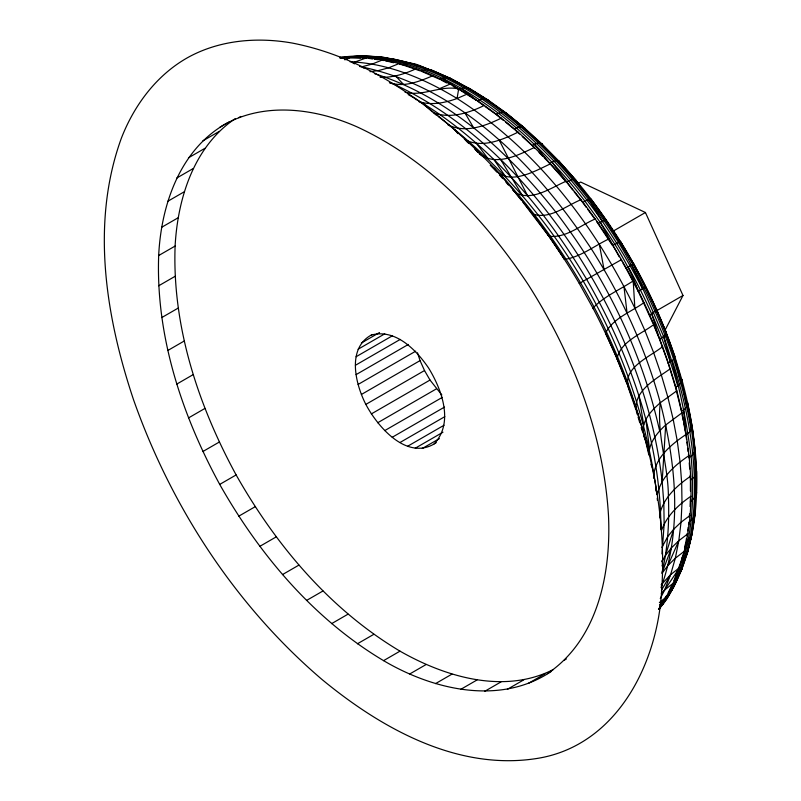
<?xml version="1.0" encoding="UTF-8"?>
<svg xmlns="http://www.w3.org/2000/svg" width="801" height="801" viewBox="0 0 801 801"><rect width="100%" height="100%" fill="white"/><g stroke="black" fill="none" stroke-linecap="round" stroke-linejoin="round"><path stroke-width="1.2" d="M662.137 572.184C667.914 547.323 669.406 521.671 668.394 496.209C668.204 464.69 656.46 434.342 660.304 402.743C645.466 348.175 621.626 296.26 591.208 248.65C536.57 166.338 460.144 86.598 359.599 66.473M661.015 587.664C682.562 528.29 675.794 462.718 660.304 402.743L676.815 390.828C649.431 292.155 594.332 200.761 518.107 132.145C469.556 90.072 408.019 52.656 341.336 58.072M659.043 608.49C701.976 544.81 694.988 461.746 676.815 390.828M661.996 553.932L664.149 524.194L663.819 503.268L662.167 481.671L665.691 424.981L682.112 412.755M689.281 517.526L689.541 513.882M690.072 506.602L690.422 498.152M694.847 509.186L695.188 504.47M695.699 497.401L695.959 493.867M688.449 454.177L688.92 457.812L692.915 454.718L694.978 451.183L692.224 426.853L687.508 402.472C688.84 406.528 684.384 409.431 681.451 411.263L675.543 387.394L680.95 383.088L682.052 380.435L681.761 379.294C693.786 423.288 699.974 469.346 694.978 514.893C693.175 528.33 690.842 541.716 686.817 554.682C685.626 557.045 683.714 558.938 681.451 560.299L673.971 580.685M653.536 478.147C653.936 458.342 671.118 444.505 686.197 434.362M436.285 442.613C407.879 461.927 378.022 427.414 365.847 404.405C355.243 383.639 346.463 347.704 372.245 334.518M690.422 501.746L695.719 496.57L696.63 492.435M692.024 534.187L695.158 512.64L691.253 536.46L686.817 554.682L692.024 534.187L689.931 538.562L685.926 541.937L684.525 547.674M696.63 471.308L696.459 494.537M659.043 609.181C677.085 587.043 686.797 559.509 692.224 531.794M694.978 451.183L695.158 449.401M665.691 424.981C657.12 432.76 648.92 442.803 648.86 454.968C625.501 350.728 572.985 253.577 500.875 174.988C444.355 114.663 375.489 59.304 292.385 43.084C257.241 36.826 219.584 39.98 187.945 57.462C156.616 74.974 134.198 105.141 121.362 138.213C90.573 222.908 105.722 316.605 133.597 399.919C171.394 506.983 235.494 605.726 322.152 679.608C381.987 728.94 459.073 771.874 539.253 758.086C617.301 744.319 657.481 663.408 661.636 590.798C668.595 492.275 638.097 394.653 592.96 308.085C604.074 296.31 619.834 289.782 633.211 280.901L634.853 308.135L644.735 330.182L653.556 352.41L661.246 374.698L667.784 396.926L673.11 418.963L677.225 440.69L680.079 461.997L681.671 482.763L681.991 502.878L681.04 522.232L678.807 540.715L675.323 558.227L670.597 574.667L664.66 589.957L660.284 598.607M551.539 671.258C500.325 705.851 433.251 689.981 383.579 660.645C313.571 618.943 259.524 554.733 219.714 484.415C181.727 414.558 155.724 335.829 158.678 255.539C161.131 204.135 180.736 147.304 228.956 122.062M553.281 669.566C503.969 694.567 445.286 676.945 399.999 651.153C329.992 609.461 275.945 545.251 236.135 474.933C198.147 405.066 172.145 326.347 175.109 246.057C177.722 198.338 193.782 146.623 235.204 118.658M660.304 402.743C651.563 410.462 641.361 420.845 643.303 433.551M686.117 540.715L686.487 538.272M686.857 535.819L687.238 533.376M687.608 530.933L688.169 527.268M688.55 524.825L688.92 522.372L694.227 517.045C704.329 402.593 658.011 289.972 591.058 199.209L588.745 199.469L582.637 202.363L574.157 191.819M658.672 609.311C691.163 566.007 695.809 508.625 691.103 456.36C685.726 415.739 677.536 375.078 663.628 336.52C649.731 304.58 636.895 271.869 618.362 242.262C579.353 180.625 528.98 124.606 465.721 87.289C427.974 65.532 383.799 51.114 339.884 57.462L342.698 57.412L340.345 57.922M418.883 101.647C431.439 105.602 444.996 102.878 457.071 98.503L458.663 88.901C440.35 85.036 423.308 96.801 405.046 92.235M618.242 361.211L605.556 333.196C612.815 318.227 631.228 312.01 644.064 302.528M659.573 514.993C663.148 498.032 676.895 485.596 690.632 476.215M682.292 556.855L681.451 560.299L688.109 540.425M657.371 494.507C660.825 477.236 675.143 464.97 689.04 455.559M675.543 387.394L668.214 363.324L673.681 359.208L674.652 355.924C650.292 283.724 610.612 216.701 558.687 160.901L555.944 160.651L549.586 163.244L544.34 157.927M661.996 561.521L665.461 555.473L673.691 529.231L681.04 522.232L689.991 515.464M671.358 586.262L668.214 592.96L670.417 591.398L681.771 569.121L672.279 589.416L661.736 605.476L658.492 609.221M663.258 601.01L659.543 607.048C666.802 601.601 670.427 592.289 674.552 584.53L673.331 586.512M665.681 599.308L665.07 601.07L659.734 607.729M682.052 566.467L687.068 551.999M680.95 571.594L687.608 552.3M687.779 533.846L678.807 540.715L671.438 547.884L661.896 573.386L667.924 565.556L675.323 558.227L684.314 551.258M661.946 547.393L667.744 536.57L673.691 529.231M661.406 530.853C666.462 516.044 678.347 504.87 690.943 496.219M667.924 565.556L678.807 540.715M673.681 587.093L681.771 569.121M685.926 434.793L689.931 431.779L692.024 428.475L687.608 405.266M670.317 368.73C656.47 378.823 634.282 389.957 636.034 410.052L627.553 385.491M664.87 330.503L682.993 295.489L645.426 212.505L580.665 182.047L577.421 183.92M661.436 590.297L670.597 574.667L679.618 567.619L664.66 589.957L661.326 593.351M665.12 597.987L666.362 595.974M626.452 252.255L620.525 241.501L612.475 245.486L596.545 221.476M661.125 584.84L670.597 574.667M665.461 555.473L671.438 547.884M547.433 673.631C598.267 639.278 611.213 572.715 608.47 515.223C603.423 432.91 572.314 353.982 528.38 284.846C485.366 219.664 429.176 160.24 357.426 127.039C314.463 107.875 261.256 100.976 219.714 127.399M659.533 604.955L666.632 596.795L659.363 602.572M434.152 443.844C454.107 422.808 441.792 389.596 428.665 368.13C416.31 349.927 395.514 328.52 371.344 335.038M670.417 591.398L672.279 589.416M668.214 363.324L659.543 339.213L665.07 335.279L666.222 332.515L653.876 304.57M664.66 589.957L673.711 582.818M675.543 577.341C683.023 573.536 681.611 563.203 685.476 556.865C690.832 537.841 693.546 518.217 694.417 498.502C695.779 451.624 686.817 404.976 672.279 360.55M652.885 323.214L638.337 291.494L645.065 287.098L645.145 286.107M690.422 490.963L690.422 480.179L694.417 477.006L696.459 473.251L694.837 448.88M649.551 315.224L656.139 310.508L656.6 309.747L655.939 308.916M339.654 57.872C397.626 50.984 453.146 79.229 498.202 113.111C530.913 138.383 559.689 168.43 584.9 201.121C605.446 229.456 626.632 258.182 638.337 291.494L625.951 268.205L633.611 263.559L636.074 269.036M662.657 346.563C650.752 356.425 621.496 368.07 628.775 387.784M653.896 324.455C641.17 334.237 620.605 341.416 616.97 358.658L627.153 384.32M238.768 117.637L240.821 116.455M202.873 140.846L219.304 131.364M188.475 157.807L204.906 148.325M176.721 178.052L193.151 168.57M167.759 201.301L184.19 191.819M161.722 227.254L178.142 217.772M158.678 255.539L175.109 246.057M158.678 285.797L175.109 276.305M161.722 317.596L178.142 308.115M167.759 350.518L184.19 341.036M176.721 384.12L193.151 374.638M188.475 417.942L204.906 408.45M361.391 342.988L379.524 332.525M358.107 349.226L384.77 333.837M356.095 356.735L392.36 335.799M202.873 451.524L219.304 442.042M355.414 365.286L400.21 339.424M356.095 374.618L408.36 344.44M612.935 231.269L645.426 212.505M358.107 384.45L415.699 351.188M361.391 394.472L420.054 360.61L417.501 352.8M219.714 484.415L236.135 474.933M365.847 404.405L424.51 370.533L420.054 360.61M371.344 413.917L430.007 380.054L441.852 394.983M377.712 422.748L436.375 388.875M384.75 430.598L442.352 397.346M238.768 516.174L255.199 506.693M392.26 437.256L444.525 407.088M399.999 442.512L444.805 416.65M407.739 446.197L444.014 425.261M415.248 448.21L442.983 432.2M655.919 311.128L682.993 295.489M422.297 448.48L439.359 438.628M259.784 546.372L276.205 536.89M282.473 574.597L298.893 565.116M306.523 600.47L322.953 590.988M331.624 623.639L348.045 614.147M357.426 643.784L373.847 634.302M383.579 660.645L399.999 651.153M409.732 673.981L426.152 664.5M435.524 683.623L451.954 674.142M460.625 689.441L477.056 679.949M484.675 691.343L501.106 681.861M507.363 689.321L523.794 679.829M564.274 660.174L566.327 658.993M528.38 683.383L544.81 673.901M621.416 259.684L579.263 283.454C554.963 242.172 526.537 203.294 494.007 168.1C507.824 187.104 534.417 171.284 550.537 163.804M547.714 234.403L564.535 259.444C580.595 256.991 594.272 245.917 608.73 239.008M598.007 223.489L605.276 220.005L606.117 219.905L606.367 220.706L602.853 215.869M595.223 218.973C580.545 225.231 565.536 238.538 548.855 236.185L522.863 202.132M580.965 199.689C566.067 205.827 549.035 220.215 532.305 213.797L530.582 211.234M522.252 136.52L532.114 145.512C535.108 143.749 541.456 140.856 543.008 145.732L557.286 160.22M566.047 181.266C550.948 187.734 532.465 201.391 515.814 192.971M485.136 106.573L495.879 114.273L502.648 112.05L506.082 112.941L524.004 127.519L542.497 144.43M504.51 112.25L525.076 128.54L506.082 112.941L487.919 99.905L469.646 88.5L465.721 87.289L458.663 89.332L453.176 86.418M534.527 147.404C518.227 155.124 495.889 166.768 479.288 153.782M507.303 114.092L486.217 99.124L467.804 87.639L449.391 77.857L444.835 77.597L439.999 79.419L421.456 71.309L426.352 69.517L431.098 69.867L451.363 78.798L471.178 89.872L464.78 86.468M518.107 132.145C501.967 140.005 481.741 148.776 464.4 139.374M399.569 64.19L403.163 65.061C413.066 59.564 423.689 68.566 433.201 70.858L451.363 78.798M386.022 60.325L392.83 58.884L413.036 63.7L433.201 70.858L435.053 72.38M368.56 57.892C377.832 54.368 388.535 58.773 397.707 60.475M501.356 118.107C485.176 126.007 464.91 133.687 447.639 124.616M347.143 58.103C361.061 54.148 376.009 56.861 390.227 58.944C423.288 65.592 454.067 80.561 482.032 99.074C551.348 146.513 604.585 214.608 642.502 288.961M484.375 105.382C468.795 113.031 450.302 119.039 433.221 112.731M350.067 61.817C388.385 63.269 424.71 78.828 457.071 98.503L467.253 94.037M439.809 88.531L450.082 84.125M432.961 75.705C419.774 81.191 404.064 87.83 389.917 82.633M415.979 68.816C404.755 73.922 392.58 77.817 380.115 77.246M399.228 63.509L388.675 67.805L378.593 70.538L369.972 71.669M382.808 59.805L372.165 64.08L361.922 66.783L363.874 68.225M366.798 57.722L352.6 62.878M344.8 59.835L351.289 57.282M343.929 57.302L351.339 56.641M353.812 56.42L361.451 56.501M375.729 56.921L378.102 56.991M350.878 57.772L360.52 58.052M353.331 56.651L366.548 58.133M368.921 58.433L372.405 58.914M374.738 59.244L378.232 59.735M381.727 60.215L384.049 60.546M370.192 57.151L384.059 60.435M398.878 60.756L407.078 62.748M385.221 60.706L393.591 62.738M374.488 73.642C448.64 97.011 508.325 151.92 555.624 211.854C605.135 276.475 641.981 351.319 659.644 430.958M389.386 82.703L393.892 84.235M403.163 65.061L420.315 70.919M394.362 84.425C471.629 120.4 532.104 184.741 578.172 255.209C621.666 323.564 653.015 400.79 662.167 481.671M454.117 80.811L462.648 85.337M441.101 80L446.588 82.914M408.15 94.558C483.924 137.371 542.678 205.346 586.732 279.479C630.377 355.354 660.875 441.261 660.915 529.591M472.179 90.493L484.265 98.032M486.277 99.294L489.301 101.176C486.257 97.552 480.87 98.843 477.326 100.966L483.183 105.171M464.89 93.206L442.382 78.278M466.963 94.498L476.295 100.325M457.071 98.503C535.659 148.535 594.622 224.971 634.853 308.135M434.202 113.462L436.155 114.923M438.117 116.395C556.865 206.598 637.596 346.653 656.9 494.477M461.026 88.18L476.375 100.215M415.278 64.741L417.281 66.303M517.416 123.224L519.268 124.726M495.879 114.273L503.579 120.54M505.511 122.112L514.172 129.161L518.758 127.169L522.572 126.928C567.088 165.677 603.794 212.866 632.84 264.12M591.058 199.209L595.103 205.226M530.292 134.137L533.025 136.621M536.65 139.935L543.008 145.732M515.073 129.972L519.559 134.067M422.167 102.648L432.3 111.89M579.924 185.882L575.218 179.504L572.695 179.494L566.457 182.238L549.586 163.244L534.417 144.32M466.162 141.006L468.795 143.459M474.953 149.176L482.873 156.535M558.687 160.901L575.839 180.085M673.881 355.173L674.652 355.924L682.052 380.435M352.67 62.198L354.412 63.9M541.576 143.539L559.458 161.642L559.799 162.783M532.114 145.512L534.738 148.175M539.103 152.611L542.597 156.155M490.222 165.216L496.98 172.145M395.594 75.925L403.434 84.365M567.108 170.993L576.029 181.036M499.434 174.908L502.708 178.593M505.982 182.278L508.435 185.041M512.53 189.647L514.162 191.489M414.477 97.882L416.099 99.714M434.883 113.171L436.315 114.863M515.774 193.391L521.281 200.19M582.257 188.776L583.809 190.718M589.256 197.487L590.808 199.419M572.625 189.907L551.869 162.042M455.018 130.042L457.892 133.607M474.763 148.375L477.666 152.15M476.445 143.329L488.079 158.678M596.515 207.159L601.441 213.937M582.637 202.363L586.292 207.389M587.754 209.401L595.083 219.464M512.64 189.086L514.983 192.41M493.977 159.619L505.581 176.62M607.028 221.717L610.342 226.753M611.664 228.766L617.631 237.827M618.953 239.839L620.284 241.852M588.745 199.469L602.312 221.186M522.542 195.714L500.575 159.409M563.954 258.493L564.535 259.444M579.263 283.454L593.381 308.846L592.96 308.085M620.284 241.441C642.762 277.707 661.276 316.415 674.883 356.856M627.684 254.338L631.999 261.627M619.213 256.841L600.259 222.237M620.435 258.913L621.656 260.976M622.888 263.038L625.951 268.205M465.001 113.041L473.761 127.97M424.51 370.533L430.007 380.054M527.619 195.764L499.233 140.195M637.206 271.169L644.014 283.975M631.729 264.801C660.344 316.185 681.631 371.984 691.253 430.127M628.174 266.913C649.15 304.56 666.082 344.49 677.726 386.002M605.556 333.196L606.417 334.848M646.687 289.361L652.855 302.398M636.525 411.143L637.976 414.427M643.573 435.714L645.786 440.991M653.836 325.506L659.543 339.213L651.764 313.892M650.953 464.25L652.164 467.333M655.588 489.281L657.07 493.316M665.531 331.984L672.209 350.528M659.714 516.525L660.495 518.788M674.943 358.638L676.695 364.425M678.107 369.061L679.869 374.838M636.374 411.213L637.406 414.718M638.087 417.051L639.809 422.878M641.18 427.544L642.202 431.048M662.077 565.266L662.777 567.669L662.077 560.37M663.628 336.52L670.417 361.952M674.552 357.967L680.95 383.088M681.771 381.717L686.817 406.788M682.122 414.798L683.243 420.675M683.694 423.028L685.706 433.611M599.328 244.265L604.084 269.637M638.928 395.874L643.684 424.91M691.844 425.321L694.757 447.669M686.087 436.004L686.557 439.639M686.868 442.062L687.348 445.696M687.658 448.119L688.129 451.754M687.618 548.054L687.849 549.776M645.866 419.474L649.481 448.88M623.949 286.388L627.073 313.121M683.633 409.862L685.816 433.601M657.241 498.072L657.421 500.445M689.26 462.778L689.671 468.996M690.092 475.203L690.422 480.179"/></g></svg>
